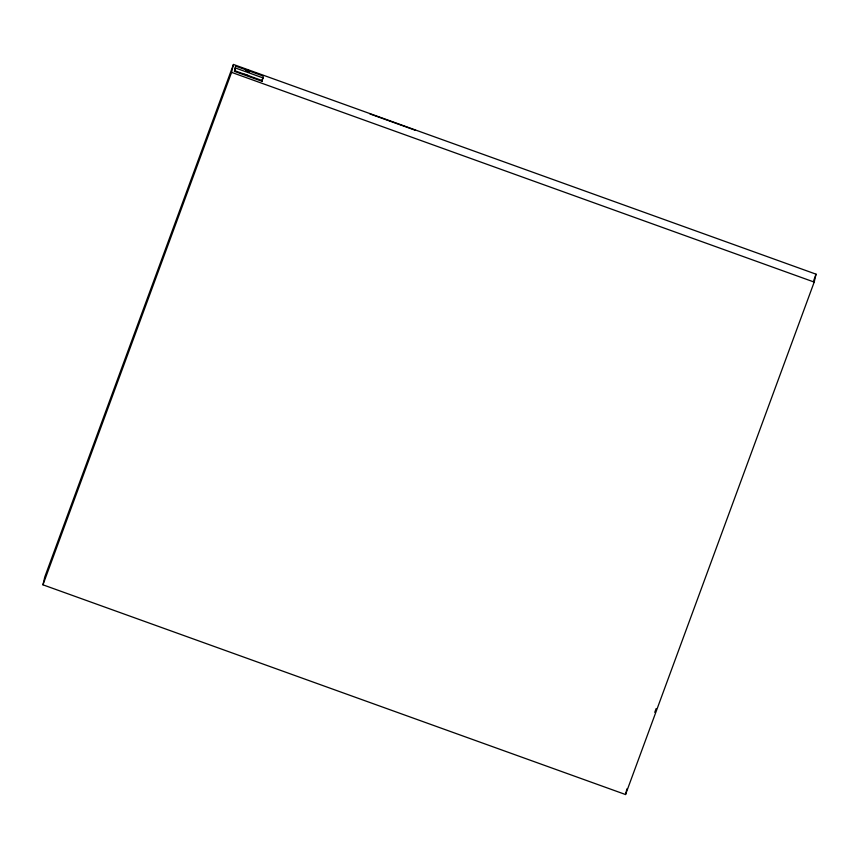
<?xml version="1.0" encoding="UTF-8"?>
<svg xmlns="http://www.w3.org/2000/svg" width="859" height="859" viewBox="0 0 859 859"><rect width="100%" height="100%" fill="white"/><g stroke="black" fill="none" stroke-linecap="round" stroke-linejoin="round"><path stroke-width="1.29" d="M42.95 584.818L44.797 576.915L233.444 64.468L816.05 274.182L814.203 282.085L625.556 794.532L42.95 584.818L231.586 72.36L233.444 64.468M234.464 71.361L235.624 66.1L263.219 76.032L261.984 81.272L234.464 71.361L235.345 67.958L262.875 77.868L261.984 81.272M244.579 74.25L248.638 75.71M245.631 70.674L249.11 71.931L245.631 70.674C245.352 68.731 250.57 70.61 249.11 71.931M625.556 794.532L626.887 788.895M235.345 67.958L235.033 68.602M262.629 78.534L262.875 77.868M654.762 712.347L656.147 708.568M813.731 280.485L816.05 274.182M369.961 113.946L415.241 130.246M234.7 70.696L262.231 80.606M231.586 72.36L814.203 282.085"/></g></svg>
